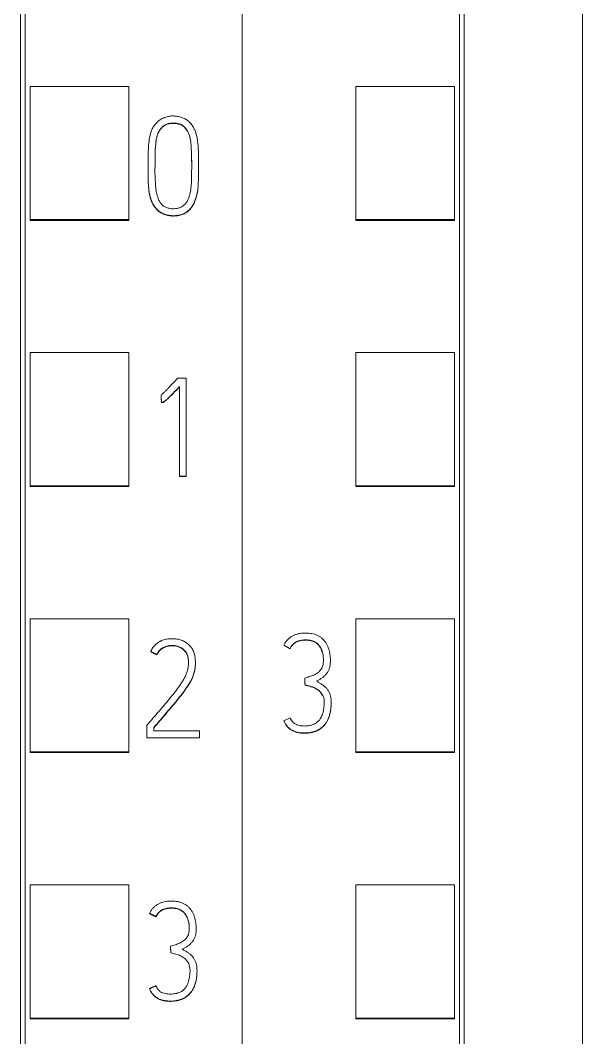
# Model space of a CAD drawing. Header units: millimetres. Extents: x 4134 to 7422, y 1400 to 3585.
# Drawn here: x 6212.15 to 6223.55, y 3283.56 to 3304.2 of the extents above; entities that cross this region are included whole.
import ezdxf

# ---------------------------------------------------------------- set-up
doc = ezdxf.new("R2010")
doc.units = ezdxf.units.MM
doc.layers.add('000-PI-Oprema', color=30, linetype='Continuous', lineweight=5)

# ---------------------------------------------------------------- blocks, each defined once
blk = doc.blocks.new('S7-1500 DQ HF - 6ES7522-1BL01-0AB0')
at = {"layer": '000-PI-Oprema', "color": 0, "linetype": 'ByBlock', "lineweight": 0}
for p, q in [((34.8, 134.681), (34.8, 21.262)), ((30.4, 23.585), (30.4, 132.4)), ((30.5, 74.367), (30.5, 77.069)), ((30.5, 77.069), (32.5, 77.069)), ((32.5, 74.367), (32.5, 77.069)), ((32.888, 75.469), (32.888, 75.462)), ((33.912, 75.42), (33.912, 75.427)), ((30.5, 74.35), (30.5, 74.367)), ((30.5, 74.367), (32.5, 74.367)), ((30.5, 74.35), (32.5, 74.35)), ((32.5, 74.35), (32.5, 74.367)), ((30.5, 68.966), (30.5, 71.667)), ((30.5, 71.667), (32.5, 71.667)), ((32.5, 68.966), (32.5, 71.667)), ((33.664, 71.151), (33.489, 71.151)), ((33.664, 69.163), (33.664, 71.151)), ((33.525, 70.98), (33.525, 69.163)), ((33.153, 70.806), (33.153, 70.8)), ((33.161, 70.658), (33.161, 70.652)), ((33.525, 69.163), (33.525, 69.156)), ((33.525, 69.163), (33.664, 69.163)), ((33.664, 69.156), (33.525, 69.156)), ((33.664, 69.163), (33.664, 69.156)), ((30.5, 68.966), (32.5, 68.966)), ((30.5, 68.95), (30.5, 68.966)), ((30.5, 68.95), (32.5, 68.95)), ((32.5, 68.95), (32.5, 68.966)), ((30.5, 63.564), (30.5, 66.266)), ((30.5, 66.266), (32.5, 66.266)), ((32.5, 63.564), (32.5, 66.266)), ((32.942, 65.604), (32.942, 65.598)), ((33.067, 65.54), (33.067, 65.534)), ((33.849, 65.372), (33.849, 65.378)), ((32.867, 64.108), (32.867, 63.853)), ((33.006, 63.992), (33.006, 64.058)), ((32.867, 63.853), (32.867, 63.847)), ((32.867, 63.853), (33.933, 63.853)), ((33.933, 63.847), (32.867, 63.847)), ((33.933, 63.992), (33.006, 63.992)), ((33.933, 63.853), (33.933, 63.992)), ((33.933, 63.853), (33.933, 63.847)), ((30.5, 63.564), (32.5, 63.564)), ((30.5, 63.55), (30.5, 63.564)), ((30.5, 63.55), (32.5, 63.55)), ((32.5, 63.55), (32.5, 63.564)), ((30.5, 58.163), (30.5, 60.864)), ((30.5, 60.864), (32.5, 60.864)), ((32.5, 58.163), (32.5, 60.864)), ((32.919, 60.288), (32.919, 60.282)), ((33.046, 60.225), (33.046, 60.219)), ((33.865, 59.97), (33.865, 59.976)), ((33.343, 59.623), (33.343, 59.617)), ((33.351, 59.485), (33.351, 59.479)), ((33.881, 59.117), (33.881, 59.123)), ((32.919, 58.761), (32.919, 58.755)), ((30.5, 58.15), (30.5, 58.163)), ((30.5, 58.163), (32.5, 58.163)), ((30.5, 58.15), (32.5, 58.15)), ((32.5, 58.15), (32.5, 58.163))]:
    blk.add_line(p, q, dxfattribs=at)
for points, knots in [([(30.3, 23.299), (30.3, 26.64), (30.3, 34.605), (30.3, 47.245), (30.3, 62.731), (30.3, 77.025), (30.3, 91.235), (30.3, 105.802), (30.3, 119.972), (30.3, 129.542), (30.3, 132.586)], [0, 0, 0, 0, 0.091483, 0.21812, 0.346206, 0.515858, 0.610111, 0.736264, 0.916066, 1, 1, 1, 1]), ([(33.229, 76.44), (33.254, 76.45), (33.28, 76.457), (33.333, 76.466), (33.36, 76.469), (33.414, 76.47), (33.441, 76.468), (33.494, 76.46), (33.521, 76.455), (33.56, 76.443), (33.572, 76.439), (33.598, 76.43), (33.622, 76.419), (33.646, 76.406), (33.663, 76.396), (33.669, 76.392), (33.68, 76.385), (33.686, 76.381), (33.713, 76.361), (33.732, 76.342), (33.759, 76.312), (33.767, 76.301), (33.783, 76.279), (33.79, 76.268), (33.811, 76.234), (33.823, 76.21), (33.845, 76.161), (33.854, 76.135), (33.865, 76.097), (33.869, 76.084), (33.876, 76.058), (33.885, 76.019), (33.899, 75.927), (33.905, 75.848), (33.909, 75.742), (33.91, 75.689), (33.912, 75.583), (33.912, 75.53), (33.912, 75.424), (33.912, 75.318), (33.91, 75.212), (33.907, 75.106), (33.905, 75.053), (33.894, 74.948), (33.885, 74.896), (33.868, 74.831), (33.864, 74.818), (33.856, 74.792), (33.852, 74.779), (33.837, 74.741), (33.827, 74.716), (33.808, 74.68), (33.802, 74.668), (33.788, 74.645), (33.781, 74.634), (33.757, 74.601), (33.74, 74.581), (33.711, 74.553), (33.701, 74.544), (33.685, 74.531), (33.679, 74.527), (33.668, 74.52), (33.662, 74.516), (33.634, 74.498), (33.609, 74.486), (33.571, 74.472), (33.558, 74.468), (33.532, 74.46), (33.519, 74.457), (33.479, 74.45), (33.453, 74.447), (33.412, 74.445), (33.399, 74.445), (33.371, 74.446), (33.358, 74.447), (33.317, 74.451), (33.291, 74.456), (33.252, 74.466), (33.239, 74.471), (33.214, 74.48), (33.201, 74.485), (33.164, 74.502), (33.141, 74.515), (33.108, 74.539), (33.097, 74.548), (33.077, 74.566), (33.067, 74.576), (33.04, 74.606), (33.024, 74.627), (33.002, 74.661), (32.995, 74.673), (32.982, 74.697), (32.976, 74.709), (32.959, 74.746), (32.95, 74.771), (32.938, 74.809), (32.934, 74.822), (32.927, 74.849), (32.924, 74.862), (32.916, 74.902), (32.911, 74.928), (32.893, 75.061), (32.891, 75.168), (32.888, 75.329), (32.888, 75.382), (32.888, 75.489), (32.888, 75.543), (32.889, 75.65), (32.89, 75.703), (32.895, 75.81), (32.899, 75.863), (32.91, 75.969), (32.917, 76.022), (32.935, 76.1), (32.942, 76.126), (32.956, 76.165), (32.961, 76.178), (32.972, 76.203), (32.978, 76.216), (32.998, 76.252), (33.013, 76.274), (33.039, 76.307), (33.048, 76.317), (33.067, 76.337), (33.077, 76.346), (33.108, 76.373), (33.13, 76.39), (33.166, 76.411), (33.178, 76.418), (33.197, 76.427), (33.206, 76.431), (33.218, 76.436), (33.222, 76.438), (33.226, 76.439), (33.227, 76.439), (33.229, 76.44)], [0, 0, 0, 0, 0.015625, 0.015625, 0.03125, 0.03125, 0.046875, 0.046875, 0.0625, 0.0625, 0.070312, 0.070312, 0.078125, 0.085937, 0.085937, 0.089844, 0.089844, 0.09375, 0.09375, 0.109375, 0.109375, 0.117187, 0.117187, 0.125, 0.125, 0.140625, 0.140625, 0.15625, 0.15625, 0.164062, 0.164062, 0.171875, 0.1875, 0.21875, 0.21875, 0.25, 0.25, 0.28125, 0.28125, 0.3125, 0.34375, 0.34375, 0.375, 0.375, 0.40625, 0.40625, 0.414062, 0.414062, 0.421875, 0.421875, 0.4375, 0.4375, 0.445312, 0.445312, 0.453125, 0.453125, 0.46875, 0.46875, 0.476562, 0.476562, 0.480469, 0.480469, 0.484375, 0.484375, 0.5, 0.5, 0.507812, 0.507812, 0.515625, 0.515625, 0.53125, 0.53125, 0.539063, 0.539063, 0.546875, 0.546875, 0.5625, 0.5625, 0.570313, 0.570313, 0.578125, 0.578125, 0.59375, 0.59375, 0.601563, 0.601563, 0.609375, 0.609375, 0.625, 0.625, 0.632813, 0.632813, 0.640625, 0.640625, 0.65625, 0.65625, 0.664063, 0.664063, 0.671875, 0.671875, 0.6875, 0.6875, 0.75, 0.75, 0.78125, 0.78125, 0.8125, 0.8125, 0.84375, 0.84375, 0.875, 0.875, 0.90625, 0.90625, 0.921875, 0.921875, 0.929688, 0.929688, 0.9375, 0.9375, 0.953125, 0.953125, 0.960938, 0.960938, 0.96875, 0.96875, 0.984375, 0.984375, 0.992187, 0.992187, 0.996094, 0.998047, 0.999023, 0.999023, 1, 1, 1, 1]), ([(33.572, 76.287), (33.592, 76.276), (33.609, 76.263), (33.641, 76.231), (33.656, 76.214), (33.681, 76.177), (33.692, 76.157), (33.711, 76.117), (33.719, 76.096), (33.741, 76.032), (33.749, 75.989), (33.758, 75.922), (33.76, 75.9), (33.763, 75.856), (33.764, 75.833), (33.77, 75.722), (33.772, 75.632), (33.774, 75.454), (33.773, 75.364), (33.771, 75.23), (33.77, 75.163), (33.767, 75.096), (33.763, 75.051), (33.761, 75.029), (33.753, 74.963), (33.745, 74.919), (33.728, 74.854), (33.722, 74.833), (33.71, 74.801), (33.706, 74.791), (33.697, 74.77), (33.688, 74.75), (33.677, 74.73), (33.665, 74.711), (33.658, 74.702), (33.637, 74.676), (33.621, 74.66), (33.594, 74.64), (33.584, 74.634), (33.565, 74.623), (33.555, 74.618), (33.534, 74.609), (33.523, 74.605), (33.502, 74.599), (33.491, 74.596), (33.458, 74.59), (33.436, 74.587), (33.402, 74.586), (33.391, 74.586), (33.368, 74.587), (33.357, 74.588), (33.324, 74.593), (33.302, 74.597), (33.27, 74.608), (33.26, 74.612), (33.239, 74.621), (33.219, 74.631), (33.2, 74.644), (33.187, 74.654), (33.183, 74.658), (33.174, 74.665), (33.17, 74.669), (33.159, 74.681), (33.152, 74.69), (33.138, 74.708), (33.132, 74.717), (33.115, 74.747), (33.105, 74.767), (33.089, 74.808), (33.082, 74.829), (33.073, 74.862), (33.07, 74.873), (33.064, 74.894), (33.057, 74.927), (33.051, 74.96), (33.042, 75.025), (33.039, 75.069), (33.031, 75.201), (33.029, 75.289), (33.029, 75.421), (33.03, 75.466), (33.03, 75.554), (33.031, 75.686), (33.035, 75.818), (33.046, 75.928), (33.049, 75.95), (33.055, 75.994), (33.059, 76.015), (33.067, 76.048), (33.07, 76.058), (33.076, 76.079), (33.08, 76.09), (33.092, 76.121), (33.101, 76.141), (33.117, 76.169), (33.123, 76.179), (33.135, 76.197), (33.142, 76.206), (33.163, 76.231), (33.178, 76.247), (33.204, 76.268), (33.213, 76.275), (33.231, 76.287), (33.241, 76.292), (33.27, 76.307), (33.291, 76.313), (33.335, 76.323), (33.357, 76.325), (33.401, 76.326), (33.423, 76.325), (33.467, 76.32), (33.489, 76.317), (33.521, 76.308), (33.531, 76.305), (33.547, 76.299), (33.552, 76.297), (33.559, 76.294), (33.562, 76.292), (33.567, 76.29), (33.569, 76.289), (33.572, 76.287)], [0, 0, 0, 0, 0.015625, 0.015625, 0.03125, 0.03125, 0.046875, 0.046875, 0.0625, 0.0625, 0.09375, 0.09375, 0.109375, 0.109375, 0.125, 0.125, 0.1875, 0.1875, 0.25, 0.25, 0.28125, 0.296875, 0.296875, 0.3125, 0.3125, 0.34375, 0.34375, 0.359375, 0.359375, 0.367188, 0.367188, 0.375, 0.382813, 0.382813, 0.390625, 0.390625, 0.40625, 0.40625, 0.414063, 0.414063, 0.421875, 0.421875, 0.429688, 0.429688, 0.4375, 0.4375, 0.453125, 0.453125, 0.460938, 0.460938, 0.46875, 0.46875, 0.484375, 0.484375, 0.492188, 0.492188, 0.5, 0.507813, 0.507813, 0.511719, 0.511719, 0.515625, 0.515625, 0.523438, 0.523438, 0.53125, 0.53125, 0.546875, 0.546875, 0.5625, 0.5625, 0.570313, 0.570313, 0.578125, 0.59375, 0.59375, 0.625, 0.625, 0.6875, 0.6875, 0.71875, 0.71875, 0.75, 0.8125, 0.8125, 0.828125, 0.828125, 0.84375, 0.84375, 0.851562, 0.851562, 0.859375, 0.859375, 0.875, 0.875, 0.882812, 0.882812, 0.890625, 0.890625, 0.90625, 0.90625, 0.914062, 0.914062, 0.921875, 0.921875, 0.9375, 0.9375, 0.953125, 0.953125, 0.96875, 0.96875, 0.984375, 0.984375, 0.992187, 0.992187, 0.996094, 0.996094, 0.998047, 0.998047, 1, 1, 1, 1]), ([(33.572, 76.281), (33.552, 76.292), (33.531, 76.3), (33.499, 76.308), (33.488, 76.31), (33.466, 76.314), (33.455, 76.315), (33.421, 76.319), (33.399, 76.32), (33.355, 76.318), (33.332, 76.316), (33.299, 76.309), (33.288, 76.306), (33.267, 76.298), (33.257, 76.294), (33.237, 76.284), (33.227, 76.278), (33.208, 76.266), (33.199, 76.259), (33.182, 76.244), (33.174, 76.236), (33.159, 76.22), (33.151, 76.212), (33.13, 76.185), (33.118, 76.166), (33.102, 76.137), (33.097, 76.127), (33.088, 76.106), (33.084, 76.096), (33.073, 76.064), (33.067, 76.042), (33.052, 75.977), (33.047, 75.933), (33.039, 75.845), (33.036, 75.8), (33.032, 75.711), (33.031, 75.667), (33.03, 75.577), (33.03, 75.533), (33.03, 75.45), (33.029, 75.411), (33.029, 75.373)], [0, 0, 0, 0, 0.050692, 0.050692, 0.076038, 0.076038, 0.101384, 0.101384, 0.152076, 0.152076, 0.202768, 0.202768, 0.228114, 0.228114, 0.25346, 0.25346, 0.278806, 0.278806, 0.304152, 0.304152, 0.329498, 0.329498, 0.354844, 0.354844, 0.405536, 0.405536, 0.430882, 0.430882, 0.456228, 0.456228, 0.506919, 0.506919, 0.608303, 0.608303, 0.709687, 0.709687, 0.811071, 0.811071, 0.912455, 0.912455, 1, 1, 1, 1]), ([(33.773, 75.469), (33.773, 75.495), (33.773, 75.521), (33.772, 75.635), (33.769, 75.723), (33.763, 75.855), (33.76, 75.899), (33.749, 75.986), (33.74, 76.029), (33.722, 76.081), (33.718, 76.091), (33.71, 76.112), (33.705, 76.122), (33.691, 76.152), (33.68, 76.172), (33.661, 76.199), (33.655, 76.208), (33.64, 76.225), (33.625, 76.242), (33.609, 76.256), (33.595, 76.266), (33.591, 76.269), (33.582, 76.275), (33.577, 76.278), (33.572, 76.281)], [0, 0, 0, 0, 0.088977, 0.088977, 0.392651, 0.392651, 0.544488, 0.544488, 0.696326, 0.696326, 0.734285, 0.734285, 0.772244, 0.772244, 0.848163, 0.848163, 0.886122, 0.886122, 0.924081, 0.962041, 0.962041, 0.98102, 0.98102, 1, 1, 1, 1]), ([(32.888, 75.462), (32.888, 75.399), (32.888, 75.335), (32.89, 75.217), (32.891, 75.164), (32.895, 75.083), (32.897, 75.056), (32.901, 75.003), (32.904, 74.976), (32.915, 74.896), (32.925, 74.843), (32.945, 74.778), (32.95, 74.766), (32.959, 74.74), (32.964, 74.728), (32.981, 74.691), (32.994, 74.668), (33.015, 74.634), (33.023, 74.623), (33.039, 74.601), (33.048, 74.591), (33.075, 74.561), (33.095, 74.543), (33.127, 74.519), (33.139, 74.511), (33.162, 74.497), (33.174, 74.491), (33.211, 74.474), (33.236, 74.465), (33.275, 74.454), (33.288, 74.451), (33.315, 74.446), (33.328, 74.444), (33.368, 74.439), (33.395, 74.438), (33.436, 74.44), (33.45, 74.441), (33.476, 74.443), (33.49, 74.445), (33.529, 74.453), (33.555, 74.46), (33.593, 74.474), (33.606, 74.479), (33.63, 74.491), (33.642, 74.497), (33.677, 74.518), (33.698, 74.534), (33.738, 74.572), (33.755, 74.592), (33.779, 74.625), (33.786, 74.637), (33.8, 74.66), (33.807, 74.672), (33.826, 74.708), (33.836, 74.732), (33.855, 74.782), (33.863, 74.808), (33.877, 74.86), (33.883, 74.887), (33.892, 74.94), (33.903, 75.019), (33.907, 75.099), (33.91, 75.206), (33.912, 75.295), (33.912, 75.385), (33.912, 75.421)], [0, 0, 0, 0, 0.074801, 0.074801, 0.137845, 0.137845, 0.169367, 0.169367, 0.200889, 0.200889, 0.263933, 0.263933, 0.279694, 0.279694, 0.295455, 0.295455, 0.326976, 0.326976, 0.342737, 0.342737, 0.358498, 0.358498, 0.39002, 0.39002, 0.405781, 0.405781, 0.421542, 0.421542, 0.453064, 0.453064, 0.468825, 0.468825, 0.484586, 0.484586, 0.516108, 0.516108, 0.531869, 0.531869, 0.54763, 0.54763, 0.579151, 0.579151, 0.594912, 0.594912, 0.610673, 0.610673, 0.642195, 0.642195, 0.673717, 0.673717, 0.689478, 0.689478, 0.705239, 0.705239, 0.736761, 0.736761, 0.768283, 0.768283, 0.799805, 0.799805, 0.831326, 0.89437, 0.89437, 0.957414, 1, 1, 1, 1]), ([(33.489, 71.151), (33.462, 71.121), (33.435, 71.091), (33.381, 71.032), (33.353, 71.003), (33.312, 70.959), (33.298, 70.944), (33.27, 70.915), (33.256, 70.901), (33.228, 70.873), (33.213, 70.859), (33.183, 70.832), (33.168, 70.819), (33.153, 70.806)], [0, 0, 0, 0, 0.25, 0.25, 0.5, 0.5, 0.625, 0.625, 0.75, 0.75, 0.875, 0.875, 1, 1, 1, 1]), ([(33.161, 70.658), (33.167, 70.658), (33.172, 70.659), (33.182, 70.661), (33.187, 70.662), (33.197, 70.666), (33.201, 70.668), (33.21, 70.673), (33.214, 70.676), (33.227, 70.685), (33.235, 70.691), (33.251, 70.704), (33.259, 70.711), (33.282, 70.731), (33.297, 70.745), (33.326, 70.773), (33.341, 70.788), (33.384, 70.831), (33.413, 70.861), (33.469, 70.92), (33.497, 70.95), (33.525, 70.98)], [0, 0, 0, 0, 0.03125, 0.03125, 0.0625, 0.0625, 0.09375, 0.09375, 0.125, 0.125, 0.1875, 0.1875, 0.25, 0.25, 0.375, 0.375, 0.5, 0.5, 0.75, 0.75, 1, 1, 1, 1]), ([(33.525, 70.973), (33.497, 70.943), (33.469, 70.914), (33.413, 70.854), (33.384, 70.825), (33.341, 70.781), (33.326, 70.767), (33.297, 70.739), (33.282, 70.725), (33.259, 70.704), (33.251, 70.698), (33.235, 70.685), (33.227, 70.679), (33.214, 70.67), (33.21, 70.667), (33.201, 70.662), (33.197, 70.66), (33.187, 70.656), (33.182, 70.655), (33.172, 70.653), (33.167, 70.652), (33.161, 70.652)], [0, 0, 0, 0, 0.25, 0.25, 0.5, 0.5, 0.625, 0.625, 0.75, 0.75, 0.8125, 0.8125, 0.875, 0.875, 0.90625, 0.90625, 0.9375, 0.9375, 0.96875, 0.96875, 1, 1, 1, 1]), ([(33.006, 64.058), (33.045, 64.104), (33.084, 64.15), (33.162, 64.242), (33.201, 64.288), (33.279, 64.38), (33.318, 64.425), (33.396, 64.518), (33.434, 64.564), (33.51, 64.658), (33.548, 64.705), (33.603, 64.777), (33.621, 64.801), (33.656, 64.85), (33.673, 64.875), (33.706, 64.925), (33.722, 64.951), (33.753, 65.003), (33.767, 65.029), (33.786, 65.07), (33.792, 65.084), (33.803, 65.112), (33.808, 65.126), (33.822, 65.17), (33.829, 65.199), (33.841, 65.258), (33.845, 65.288), (33.848, 65.333), (33.849, 65.348), (33.85, 65.378), (33.849, 65.393), (33.847, 65.439), (33.844, 65.469), (33.836, 65.513), (33.833, 65.528), (33.825, 65.557), (33.821, 65.572), (33.81, 65.6), (33.804, 65.614), (33.791, 65.641), (33.784, 65.654), (33.771, 65.673), (33.767, 65.679), (33.758, 65.692), (33.753, 65.698), (33.739, 65.715), (33.729, 65.726), (33.707, 65.748), (33.696, 65.758), (33.678, 65.772), (33.672, 65.776), (33.659, 65.785), (33.653, 65.789), (33.62, 65.808), (33.592, 65.82), (33.549, 65.835), (33.535, 65.84), (33.505, 65.848), (33.49, 65.851), (33.46, 65.856), (33.445, 65.858), (33.415, 65.86), (33.4, 65.861), (33.37, 65.862), (33.355, 65.862), (33.325, 65.861), (33.31, 65.859), (33.264, 65.854), (33.235, 65.848), (33.192, 65.834), (33.177, 65.829), (33.157, 65.82), (33.15, 65.817), (33.136, 65.81), (33.129, 65.806), (33.097, 65.787), (33.072, 65.769), (33.038, 65.739), (33.027, 65.728), (33.007, 65.706), (32.997, 65.694), (32.97, 65.658), (32.955, 65.632), (32.942, 65.604)], [0, 0, 0, 0, 0.0625, 0.0625, 0.125, 0.125, 0.1875, 0.1875, 0.25, 0.25, 0.3125, 0.3125, 0.34375, 0.34375, 0.375, 0.375, 0.40625, 0.40625, 0.4375, 0.4375, 0.453125, 0.453125, 0.46875, 0.46875, 0.5, 0.5, 0.53125, 0.53125, 0.546875, 0.546875, 0.5625, 0.5625, 0.59375, 0.59375, 0.609375, 0.609375, 0.625, 0.625, 0.640625, 0.640625, 0.65625, 0.65625, 0.664062, 0.664062, 0.671875, 0.671875, 0.6875, 0.6875, 0.703125, 0.703125, 0.710937, 0.710937, 0.71875, 0.71875, 0.75, 0.75, 0.765625, 0.765625, 0.78125, 0.78125, 0.796875, 0.796875, 0.8125, 0.8125, 0.828125, 0.828125, 0.84375, 0.84375, 0.875, 0.875, 0.890625, 0.890625, 0.898437, 0.898437, 0.90625, 0.90625, 0.9375, 0.9375, 0.953125, 0.953125, 0.96875, 0.96875, 1, 1, 1, 1]), ([(33.067, 65.54), (33.079, 65.564), (33.092, 65.586), (33.116, 65.616), (33.125, 65.626), (33.144, 65.644), (33.154, 65.652), (33.185, 65.675), (33.208, 65.687), (33.256, 65.707), (33.281, 65.714), (33.319, 65.722), (33.332, 65.723), (33.358, 65.726), (33.371, 65.726), (33.41, 65.726), (33.435, 65.723), (33.473, 65.714), (33.486, 65.711), (33.511, 65.702), (33.523, 65.698), (33.558, 65.681), (33.58, 65.668), (33.61, 65.643), (33.62, 65.634), (33.638, 65.615), (33.646, 65.605), (33.657, 65.589), (33.66, 65.584), (33.667, 65.573), (33.676, 65.555), (33.683, 65.537), (33.691, 65.512), (33.695, 65.5), (33.7, 65.474), (33.702, 65.462), (33.705, 65.436), (33.706, 65.423), (33.708, 65.397), (33.708, 65.384), (33.708, 65.358), (33.708, 65.345), (33.706, 65.319), (33.704, 65.307), (33.699, 65.268), (33.694, 65.243), (33.684, 65.205), (33.681, 65.193), (33.673, 65.168), (33.668, 65.156), (33.653, 65.12), (33.642, 65.097), (33.619, 65.051), (33.606, 65.029), (33.579, 64.986), (33.565, 64.964), (33.523, 64.9), (33.493, 64.858), (33.4, 64.735), (33.335, 64.655), (33.236, 64.537), (33.203, 64.498), (33.136, 64.419), (33.103, 64.38), (33.036, 64.302), (33.002, 64.264), (32.935, 64.186), (32.901, 64.147), (32.867, 64.108)], [0, 0, 0, 0, 0.03125, 0.03125, 0.046875, 0.046875, 0.0625, 0.0625, 0.09375, 0.09375, 0.125, 0.125, 0.140625, 0.140625, 0.15625, 0.15625, 0.1875, 0.1875, 0.203125, 0.203125, 0.21875, 0.21875, 0.25, 0.25, 0.265625, 0.265625, 0.28125, 0.28125, 0.289063, 0.289063, 0.296875, 0.3125, 0.3125, 0.328125, 0.328125, 0.34375, 0.34375, 0.359375, 0.359375, 0.375, 0.375, 0.390625, 0.390625, 0.40625, 0.40625, 0.4375, 0.4375, 0.453125, 0.453125, 0.46875, 0.46875, 0.5, 0.5, 0.53125, 0.53125, 0.5625, 0.5625, 0.625, 0.625, 0.75, 0.75, 0.8125, 0.8125, 0.875, 0.875, 0.9375, 0.9375, 1, 1, 1, 1]), ([(33.708, 65.369), (33.708, 65.38), (33.708, 65.39), (33.707, 65.413), (33.706, 65.426), (33.703, 65.452), (33.701, 65.465), (33.696, 65.49), (33.692, 65.503), (33.684, 65.528), (33.68, 65.54), (33.672, 65.558), (33.669, 65.563), (33.662, 65.575), (33.659, 65.58), (33.64, 65.608), (33.623, 65.626), (33.597, 65.647), (33.592, 65.651), (33.582, 65.659), (33.565, 65.67), (33.537, 65.685), (33.513, 65.695), (33.488, 65.704), (33.476, 65.708), (33.438, 65.716), (33.412, 65.719), (33.359, 65.72), (33.321, 65.717), (33.283, 65.708), (33.257, 65.701), (33.245, 65.696), (33.221, 65.687), (33.209, 65.681), (33.186, 65.669), (33.175, 65.662), (33.143, 65.639), (33.125, 65.621), (33.101, 65.59), (33.093, 65.58), (33.079, 65.557), (33.073, 65.546), (33.067, 65.534)], [0, 0, 0, 0, 0.034384, 0.034384, 0.076368, 0.076368, 0.118351, 0.118351, 0.160334, 0.160334, 0.202317, 0.202317, 0.223309, 0.223309, 0.244301, 0.244301, 0.328267, 0.328267, 0.349259, 0.349259, 0.370251, 0.412234, 0.454217, 0.454217, 0.496201, 0.496201, 0.580167, 0.580167, 0.664134, 0.706117, 0.706117, 0.7481, 0.7481, 0.790084, 0.790084, 0.832067, 0.832067, 0.916033, 0.916033, 0.958017, 0.958017, 1, 1, 1, 1]), ([(33.849, 65.372), (33.849, 65.366), (33.849, 65.361), (33.849, 65.34), (33.848, 65.325), (33.845, 65.28), (33.84, 65.25), (33.829, 65.191), (33.822, 65.162), (33.807, 65.118), (33.802, 65.104), (33.791, 65.076), (33.785, 65.062), (33.766, 65.021), (33.752, 64.994), (33.721, 64.943), (33.705, 64.917), (33.672, 64.867), (33.655, 64.843), (33.62, 64.794), (33.602, 64.77), (33.548, 64.698), (33.51, 64.651), (33.434, 64.557), (33.396, 64.511), (33.318, 64.419), (33.279, 64.373), (33.201, 64.281), (33.162, 64.236), (33.084, 64.144), (33.045, 64.098), (33.006, 64.052)], [0, 0, 0, 0, 0.010377, 0.010377, 0.038652, 0.038652, 0.095202, 0.095202, 0.151752, 0.151752, 0.180027, 0.180027, 0.208302, 0.208302, 0.264851, 0.264851, 0.321401, 0.321401, 0.377951, 0.377951, 0.434501, 0.434501, 0.547601, 0.547601, 0.660701, 0.660701, 0.7738, 0.7738, 0.8869, 0.8869, 1, 1, 1, 1]), ([(33.582, 59.56), (33.6, 59.569), (33.617, 59.578), (33.652, 59.598), (33.669, 59.608), (33.694, 59.625), (33.702, 59.63), (33.718, 59.642), (33.726, 59.649), (33.741, 59.662), (33.748, 59.669), (33.762, 59.683), (33.769, 59.691), (33.789, 59.714), (33.801, 59.73), (33.816, 59.756), (33.821, 59.765), (33.83, 59.783), (33.834, 59.793), (33.845, 59.821), (33.851, 59.84), (33.859, 59.88), (33.861, 59.9), (33.864, 59.94), (33.865, 59.96), (33.865, 60.001), (33.864, 60.021), (33.86, 60.081), (33.854, 60.121), (33.841, 60.18), (33.836, 60.2), (33.824, 60.238), (33.81, 60.276), (33.791, 60.311), (33.77, 60.346), (33.758, 60.363), (33.732, 60.394), (33.712, 60.416), (33.689, 60.435), (33.673, 60.448), (33.665, 60.454), (33.622, 60.482), (33.586, 60.499), (33.537, 60.515), (33.528, 60.517), (33.508, 60.522), (33.478, 60.529), (33.429, 60.536), (33.388, 60.538), (33.348, 60.538), (33.328, 60.537), (33.267, 60.533), (33.228, 60.527), (33.18, 60.513), (33.17, 60.51), (33.151, 60.503), (33.141, 60.499), (33.113, 60.487), (33.078, 60.468), (33.045, 60.445), (33.021, 60.425), (33.013, 60.418), (32.999, 60.404), (32.992, 60.397), (32.971, 60.375), (32.959, 60.359), (32.942, 60.334), (32.937, 60.325), (32.927, 60.307), (32.923, 60.298), (32.919, 60.288)], [0, 0, 0, 0, 0.03125, 0.03125, 0.0625, 0.0625, 0.078125, 0.078125, 0.09375, 0.09375, 0.109375, 0.109375, 0.125, 0.125, 0.15625, 0.15625, 0.171875, 0.171875, 0.1875, 0.1875, 0.21875, 0.21875, 0.25, 0.25, 0.28125, 0.28125, 0.3125, 0.3125, 0.375, 0.375, 0.40625, 0.40625, 0.4375, 0.46875, 0.46875, 0.5, 0.5, 0.53125, 0.546875, 0.546875, 0.5625, 0.5625, 0.625, 0.625, 0.640625, 0.640625, 0.65625, 0.6875, 0.71875, 0.71875, 0.75, 0.75, 0.8125, 0.8125, 0.828125, 0.828125, 0.84375, 0.84375, 0.875, 0.90625, 0.90625, 0.921875, 0.921875, 0.9375, 0.9375, 0.96875, 0.96875, 0.984375, 0.984375, 1, 1, 1, 1]), ([(33.046, 60.225), (33.054, 60.24), (33.062, 60.254), (33.08, 60.281), (33.091, 60.294), (33.108, 60.312), (33.114, 60.317), (33.127, 60.328), (33.133, 60.333), (33.146, 60.343), (33.153, 60.348), (33.167, 60.356), (33.175, 60.36), (33.197, 60.371), (33.213, 60.377), (33.245, 60.386), (33.261, 60.39), (33.293, 60.395), (33.31, 60.397), (33.343, 60.399), (33.359, 60.4), (33.409, 60.399), (33.442, 60.395), (33.482, 60.385), (33.49, 60.383), (33.506, 60.378), (33.514, 60.375), (33.537, 60.366), (33.552, 60.359), (33.573, 60.345), (33.58, 60.34), (33.593, 60.33), (33.599, 60.325), (33.617, 60.308), (33.628, 60.296), (33.644, 60.276), (33.649, 60.269), (33.658, 60.255), (33.671, 60.234), (33.682, 60.212), (33.694, 60.181), (33.7, 60.166), (33.709, 60.134), (33.712, 60.118), (33.72, 60.069), (33.723, 60.036), (33.724, 59.986), (33.723, 59.97), (33.722, 59.937), (33.721, 59.92), (33.717, 59.896), (33.715, 59.887), (33.711, 59.871), (33.708, 59.863), (33.7, 59.84), (33.692, 59.826), (33.679, 59.804), (33.674, 59.798), (33.664, 59.784), (33.659, 59.778), (33.648, 59.766), (33.642, 59.76), (33.63, 59.748), (33.624, 59.743), (33.604, 59.727), (33.59, 59.718), (33.562, 59.701), (33.548, 59.693), (33.517, 59.679), (33.502, 59.673), (33.47, 59.662), (33.455, 59.657), (33.407, 59.642), (33.375, 59.633), (33.343, 59.623)], [0, 0, 0, 0, 0.03125, 0.03125, 0.0625, 0.0625, 0.078125, 0.078125, 0.09375, 0.09375, 0.109375, 0.109375, 0.125, 0.125, 0.15625, 0.15625, 0.1875, 0.1875, 0.21875, 0.21875, 0.25, 0.25, 0.3125, 0.3125, 0.328125, 0.328125, 0.34375, 0.34375, 0.375, 0.375, 0.390625, 0.390625, 0.40625, 0.40625, 0.4375, 0.4375, 0.453125, 0.453125, 0.46875, 0.5, 0.5, 0.53125, 0.53125, 0.5625, 0.5625, 0.625, 0.625, 0.65625, 0.65625, 0.6875, 0.6875, 0.703125, 0.703125, 0.71875, 0.71875, 0.75, 0.75, 0.765625, 0.765625, 0.78125, 0.78125, 0.796875, 0.796875, 0.8125, 0.8125, 0.84375, 0.84375, 0.875, 0.875, 0.90625, 0.90625, 0.9375, 0.9375, 1, 1, 1, 1]), ([(33.723, 59.981), (33.723, 59.985), (33.723, 59.989), (33.723, 60.026), (33.721, 60.059), (33.713, 60.108), (33.709, 60.124), (33.703, 60.148), (33.7, 60.156), (33.695, 60.172), (33.692, 60.18), (33.683, 60.203), (33.676, 60.218), (33.66, 60.247), (33.65, 60.261), (33.63, 60.287), (33.619, 60.3), (33.601, 60.317), (33.595, 60.322), (33.582, 60.332), (33.575, 60.337), (33.554, 60.351), (33.54, 60.359), (33.509, 60.371), (33.493, 60.376), (33.461, 60.384), (33.444, 60.387), (33.411, 60.391), (33.395, 60.393), (33.362, 60.393), (33.345, 60.393), (33.312, 60.391), (33.295, 60.389), (33.263, 60.384), (33.246, 60.381), (33.222, 60.373), (33.215, 60.371), (33.199, 60.365), (33.191, 60.362), (33.176, 60.355), (33.169, 60.351), (33.155, 60.342), (33.148, 60.338), (33.127, 60.323), (33.115, 60.312), (33.091, 60.288), (33.081, 60.275), (33.062, 60.248), (33.054, 60.233), (33.046, 60.219)], [0, 0, 0, 0, 0.012687, 0.012687, 0.111418, 0.111418, 0.160784, 0.160784, 0.185467, 0.185467, 0.21015, 0.21015, 0.259515, 0.259515, 0.308881, 0.308881, 0.358247, 0.358247, 0.382929, 0.382929, 0.407612, 0.407612, 0.456978, 0.456978, 0.506343, 0.506343, 0.555709, 0.555709, 0.605075, 0.605075, 0.65444, 0.65444, 0.703806, 0.703806, 0.753172, 0.753172, 0.777855, 0.777855, 0.802537, 0.802537, 0.82722, 0.82722, 0.851903, 0.851903, 0.901269, 0.901269, 0.950634, 0.950634, 1, 1, 1, 1]), ([(32.919, 58.761), (32.927, 58.742), (32.937, 58.723), (32.958, 58.687), (32.969, 58.669), (32.989, 58.644), (32.996, 58.636), (33.011, 58.621), (33.018, 58.614), (33.042, 58.594), (33.06, 58.581), (33.087, 58.565), (33.096, 58.56), (33.115, 58.551), (33.125, 58.547), (33.154, 58.535), (33.174, 58.529), (33.215, 58.519), (33.236, 58.515), (33.278, 58.511), (33.299, 58.51), (33.341, 58.509), (33.362, 58.509), (33.404, 58.511), (33.425, 58.513), (33.456, 58.518), (33.466, 58.52), (33.487, 58.524), (33.497, 58.526), (33.528, 58.534), (33.548, 58.541), (33.577, 58.552), (33.587, 58.556), (33.606, 58.565), (33.615, 58.57), (33.643, 58.585), (33.661, 58.597), (33.694, 58.622), (33.709, 58.636), (33.739, 58.666), (33.753, 58.683), (33.778, 58.717), (33.789, 58.734), (33.804, 58.762), (33.809, 58.771), (33.818, 58.79), (33.822, 58.8), (33.842, 58.849), (33.854, 58.889), (33.867, 58.95), (33.87, 58.971), (33.876, 59.013), (33.878, 59.034), (33.881, 59.076), (33.881, 59.097), (33.881, 59.138), (33.881, 59.159), (33.878, 59.201), (33.875, 59.222), (33.869, 59.252), (33.866, 59.263), (33.86, 59.283), (33.857, 59.293), (33.845, 59.323), (33.836, 59.342), (33.82, 59.37), (33.815, 59.379), (33.802, 59.396), (33.796, 59.405), (33.775, 59.429), (33.76, 59.444), (33.728, 59.471), (33.71, 59.484), (33.674, 59.507), (33.656, 59.518), (33.619, 59.539), (33.601, 59.55), (33.582, 59.56)], [0, 0, 0, 0, 0.03125, 0.03125, 0.0625, 0.0625, 0.078125, 0.078125, 0.09375, 0.09375, 0.125, 0.125, 0.140625, 0.140625, 0.15625, 0.15625, 0.1875, 0.1875, 0.21875, 0.21875, 0.25, 0.25, 0.28125, 0.28125, 0.3125, 0.3125, 0.328125, 0.328125, 0.34375, 0.34375, 0.375, 0.375, 0.390625, 0.390625, 0.40625, 0.40625, 0.4375, 0.4375, 0.46875, 0.46875, 0.5, 0.5, 0.53125, 0.53125, 0.546875, 0.546875, 0.5625, 0.5625, 0.625, 0.625, 0.65625, 0.65625, 0.6875, 0.6875, 0.71875, 0.71875, 0.75, 0.75, 0.78125, 0.78125, 0.796875, 0.796875, 0.8125, 0.8125, 0.84375, 0.84375, 0.859375, 0.859375, 0.875, 0.875, 0.90625, 0.90625, 0.9375, 0.9375, 0.96875, 0.96875, 1, 1, 1, 1]), ([(33.351, 59.485), (33.386, 59.479), (33.419, 59.471), (33.485, 59.453), (33.517, 59.442), (33.563, 59.419), (33.579, 59.41), (33.608, 59.392), (33.622, 59.382), (33.641, 59.365), (33.648, 59.359), (33.66, 59.346), (33.666, 59.34), (33.682, 59.32), (33.692, 59.306), (33.705, 59.284), (33.71, 59.276), (33.717, 59.26), (33.72, 59.252), (33.729, 59.228), (33.733, 59.211), (33.738, 59.177), (33.739, 59.159), (33.74, 59.125), (33.74, 59.108), (33.737, 59.056), (33.734, 59.022), (33.725, 58.971), (33.722, 58.954), (33.713, 58.921), (33.709, 58.904), (33.697, 58.871), (33.691, 58.855), (33.676, 58.824), (33.668, 58.809), (33.639, 58.765), (33.615, 58.74), (33.58, 58.714), (33.573, 58.709), (33.558, 58.7), (33.55, 58.696), (33.527, 58.684), (33.511, 58.678), (33.486, 58.67), (33.478, 58.667), (33.461, 58.663), (33.435, 58.658), (33.393, 58.652), (33.358, 58.651), (33.323, 58.65), (33.306, 58.651), (33.272, 58.654), (33.254, 58.656), (33.221, 58.663), (33.204, 58.668), (33.171, 58.68), (33.156, 58.688), (33.134, 58.703), (33.127, 58.708), (33.114, 58.72), (33.108, 58.726), (33.096, 58.738), (33.091, 58.745), (33.08, 58.759), (33.075, 58.766), (33.061, 58.788), (33.053, 58.804), (33.046, 58.82)], [0, 0, 0, 0, 0.0625, 0.0625, 0.125, 0.125, 0.15625, 0.15625, 0.1875, 0.1875, 0.203125, 0.203125, 0.21875, 0.21875, 0.25, 0.25, 0.265625, 0.265625, 0.28125, 0.28125, 0.3125, 0.3125, 0.34375, 0.34375, 0.375, 0.375, 0.4375, 0.4375, 0.46875, 0.46875, 0.5, 0.5, 0.53125, 0.53125, 0.5625, 0.5625, 0.625, 0.625, 0.640625, 0.640625, 0.65625, 0.65625, 0.6875, 0.6875, 0.703125, 0.703125, 0.71875, 0.75, 0.78125, 0.78125, 0.8125, 0.8125, 0.84375, 0.84375, 0.875, 0.875, 0.90625, 0.90625, 0.921875, 0.921875, 0.9375, 0.9375, 0.953125, 0.953125, 0.96875, 0.96875, 1, 1, 1, 1]), ([(33.74, 59.12), (33.74, 59.125), (33.74, 59.129), (33.739, 59.151), (33.738, 59.169), (33.735, 59.194), (33.733, 59.202), (33.731, 59.21)], [0, 0, 0, 0, 0.153515, 0.153515, 0.727403, 0.727403, 1, 1, 1, 1]), ([(33.876, 59.015), (33.875, 59.006), (33.874, 58.998), (33.871, 58.968), (33.867, 58.947), (33.855, 58.886), (33.843, 58.846), (33.824, 58.797), (33.82, 58.788), (33.811, 58.769), (33.806, 58.759), (33.791, 58.731), (33.779, 58.713), (33.755, 58.679), (33.741, 58.663), (33.719, 58.64), (33.712, 58.633), (33.696, 58.619), (33.688, 58.612), (33.663, 58.592), (33.645, 58.581), (33.618, 58.565), (33.609, 58.56), (33.59, 58.551), (33.58, 58.547), (33.53, 58.527), (33.49, 58.517), (33.427, 58.508), (33.406, 58.505), (33.364, 58.503), (33.343, 58.503), (33.301, 58.503), (33.28, 58.505), (33.248, 58.508), (33.238, 58.509), (33.217, 58.513), (33.206, 58.515), (33.175, 58.522), (33.155, 58.529), (33.126, 58.541), (33.116, 58.545), (33.097, 58.554), (33.088, 58.559), (33.06, 58.575), (33.043, 58.587), (33.019, 58.608), (33.011, 58.615), (32.996, 58.63), (32.989, 58.638), (32.969, 58.663), (32.958, 58.681), (32.937, 58.717), (32.927, 58.736), (32.919, 58.755)], [0, 0, 0, 0, 0.019264, 0.019264, 0.065966, 0.065966, 0.15937, 0.15937, 0.18272, 0.18272, 0.206071, 0.206071, 0.252773, 0.252773, 0.299475, 0.299475, 0.322825, 0.322825, 0.346176, 0.346176, 0.392878, 0.392878, 0.416229, 0.416229, 0.43958, 0.43958, 0.532983, 0.532983, 0.579685, 0.579685, 0.626386, 0.626386, 0.673088, 0.673088, 0.696439, 0.696439, 0.71979, 0.71979, 0.766492, 0.766492, 0.789842, 0.789842, 0.813193, 0.813193, 0.859895, 0.859895, 0.883246, 0.883246, 0.906597, 0.906597, 0.953298, 0.953298, 1, 1, 1, 1])]:
    blk.add_open_spline(points, degree=3, knots=knots, dxfattribs=at)
for points, weights in [([(33.153, 70.806), (33.157, 70.732), (33.161, 70.658)], [0.500000018061, 0.499999981939, 0.500000018061]), ([(33.161, 70.652), (33.157, 70.726), (33.153, 70.8)], [0.499999996815, 0.500000003185, 0.499999996815]), ([(32.942, 65.604), (33.005, 65.572), (33.067, 65.54)], [0.500000104134, 0.499999895866, 0.500000104134]), ([(33.067, 65.534), (33.005, 65.566), (32.942, 65.598)], [0.500000092294, 0.499999907706, 0.500000092294]), ([(32.919, 60.288), (32.983, 60.257), (33.046, 60.225)], [0.500000022956, 0.499999977044, 0.500000022956]), ([(33.046, 60.219), (32.983, 60.25), (32.919, 60.282)], [0.499999955127, 0.500000044873, 0.499999955127]), ([(33.343, 59.623), (33.347, 59.554), (33.351, 59.485)], [0.499999978275, 0.500000021725, 0.499999978275]), ([(33.351, 59.479), (33.347, 59.548), (33.343, 59.617)], [0.500000012737, 0.499999987263, 0.500000012737]), ([(33.046, 58.82), (32.983, 58.79), (32.919, 58.761)], [0.500000064377, 0.499999935623, 0.500000064377])]:
    blk.add_rational_spline(points, weights, degree=2, dxfattribs=at)
blk = doc.blocks.new('S7-1500 AQ HF - 6ES7532-5HF00-0AB0')
at = {"layer": '000-PI-Oprema', "color": 0, "linetype": 'ByBlock', "lineweight": 0}
for p, q in [((0, 134.681), (0, 21.262)), ((4.4, 132.4), (4.4, 23.585)), ((2.3, 74.367), (2.3, 77.069)), ((4.3, 77.069), (2.3, 77.069)), ((4.3, 74.367), (4.3, 77.069)), ((2.3, 74.35), (2.3, 74.367)), ((4.3, 74.367), (2.3, 74.367)), ((4.3, 74.35), (2.3, 74.35)), ((4.3, 74.35), (4.3, 74.367)), ((2.3, 68.966), (2.3, 71.667)), ((4.3, 71.667), (2.3, 71.667)), ((4.3, 68.966), (4.3, 71.667)), ((4.3, 68.966), (2.3, 68.966)), ((2.3, 68.95), (2.3, 68.966)), ((4.3, 68.95), (2.3, 68.95)), ((4.3, 68.95), (4.3, 68.966)), ((2.3, 63.564), (2.3, 66.266)), ((4.3, 66.266), (2.3, 66.266)), ((4.3, 63.564), (4.3, 66.266)), ((1.785, 65.409), (1.785, 65.415)), ((1.264, 65.063), (1.264, 65.057)), ((1.272, 64.924), (1.272, 64.918)), ((1.802, 64.556), (1.802, 64.563)), ((2.3, 63.55), (2.3, 63.564)), ((4.3, 63.564), (2.3, 63.564)), ((4.3, 63.55), (2.3, 63.55)), ((4.3, 63.55), (4.3, 63.564)), ((2.3, 58.163), (2.3, 60.864)), ((4.3, 60.864), (2.3, 60.864)), ((4.3, 58.163), (4.3, 60.864)), ((2.3, 58.15), (2.3, 58.163)), ((4.3, 58.163), (2.3, 58.163)), ((4.3, 58.15), (2.3, 58.15)), ((4.3, 58.15), (4.3, 58.163))]:
    blk.add_line(p, q, dxfattribs=at)
at = {"layer": '000-PI-Oprema', "color": 0, "linetype": 'ByBlock', "lineweight": 0, "ltscale": 0.25}
for p, q in [((0.839, 65.728), (0.967, 65.658)), ((0.839, 64.195), (0.967, 64.259))]:
    blk.add_line(p, q, dxfattribs=at)
at = {"layer": '000-PI-Oprema', "color": 0, "linetype": 'ByBlock', "lineweight": 0}
for points, knots in [([(4.5, 132.586), (4.5, 129.542), (4.5, 119.972), (4.5, 105.802), (4.5, 91.235), (4.5, 77.025), (4.5, 62.731), (4.5, 47.245), (4.5, 34.605), (4.5, 26.64), (4.5, 23.299)], [0, 0, 0, 0, 0.083934, 0.263736, 0.389889, 0.484142, 0.653794, 0.78188, 0.908517, 1, 1, 1, 1]), ([(6.9, 129.52), (6.9, 127.497), (6.9, 118.948), (6.9, 105.802), (6.9, 91.235), (6.9, 77.025), (6.9, 62.731), (6.9, 47.245), (6.9, 34.486), (6.9, 25.605), (6.9, 21.348), (6.9, 20.55)], [0, 0, 0, 0, 0.055935, 0.236292, 0.362833, 0.457376, 0.627551, 0.756032, 0.883059, 0.978086, 1, 1, 1, 1]), ([(0.839, 65.728), (0.847, 65.746), (0.867, 65.782), (0.892, 65.814), (0.912, 65.836), (0.919, 65.843), (0.934, 65.857), (0.941, 65.864), (0.965, 65.883), (0.981, 65.895), (1.007, 65.911), (1.016, 65.916), (1.034, 65.925), (1.043, 65.93), (1.071, 65.942), (1.09, 65.949), (1.119, 65.957), (1.128, 65.96), (1.148, 65.965), (1.158, 65.966), (1.188, 65.972), (1.228, 65.976), (1.268, 65.977), (1.308, 65.977), (1.329, 65.976), (1.369, 65.972), (1.389, 65.969), (1.429, 65.962), (1.448, 65.957), (1.486, 65.945), (1.505, 65.937), (1.533, 65.924), (1.542, 65.92), (1.559, 65.91), (1.568, 65.904), (1.593, 65.888), (1.609, 65.875), (1.631, 65.855), (1.638, 65.848), (1.652, 65.833), (1.659, 65.826), (1.678, 65.802), (1.69, 65.786), (1.711, 65.751), (1.72, 65.734), (1.745, 65.678), (1.757, 65.64), (1.77, 65.581), (1.774, 65.561), (1.779, 65.521), (1.782, 65.501), (1.784, 65.461), (1.785, 65.441), (1.785, 65.401), (1.785, 65.381), (1.782, 65.341), (1.78, 65.321), (1.771, 65.281), (1.766, 65.261), (1.751, 65.224), (1.742, 65.206), (1.727, 65.18), (1.722, 65.171), (1.71, 65.155), (1.704, 65.147), (1.684, 65.124), (1.67, 65.109), (1.647, 65.089), (1.64, 65.083), (1.624, 65.07), (1.615, 65.065), (1.59, 65.048), (1.573, 65.038), (1.538, 65.018), (1.52, 65.008), (1.502, 64.999)], [0, 0, 0, 0, 0.03125, 0.0625, 0.0625, 0.078125, 0.078125, 0.09375, 0.09375, 0.125, 0.125, 0.140625, 0.140625, 0.15625, 0.15625, 0.1875, 0.1875, 0.203125, 0.203125, 0.21875, 0.21875, 0.25, 0.28125, 0.28125, 0.3125, 0.3125, 0.34375, 0.34375, 0.375, 0.375, 0.40625, 0.40625, 0.421875, 0.421875, 0.4375, 0.4375, 0.46875, 0.46875, 0.484375, 0.484375, 0.5, 0.5, 0.53125, 0.53125, 0.5625, 0.5625, 0.625, 0.625, 0.65625, 0.65625, 0.6875, 0.6875, 0.71875, 0.71875, 0.75, 0.75, 0.78125, 0.78125, 0.8125, 0.8125, 0.84375, 0.84375, 0.859375, 0.859375, 0.875, 0.875, 0.90625, 0.90625, 0.921875, 0.921875, 0.9375, 0.9375, 0.96875, 0.96875, 1, 1, 1, 1]), ([(1.264, 65.063), (1.295, 65.072), (1.327, 65.082), (1.39, 65.101), (1.421, 65.111), (1.466, 65.132), (1.481, 65.139), (1.509, 65.156), (1.523, 65.165), (1.543, 65.181), (1.549, 65.186), (1.561, 65.198), (1.567, 65.203), (1.583, 65.222), (1.593, 65.235), (1.607, 65.255), (1.611, 65.263), (1.619, 65.277), (1.622, 65.285), (1.631, 65.308), (1.635, 65.324), (1.641, 65.356), (1.642, 65.373), (1.644, 65.406), (1.644, 65.423), (1.643, 65.472), (1.641, 65.505), (1.633, 65.553), (1.63, 65.57), (1.623, 65.594), (1.621, 65.602), (1.616, 65.618), (1.613, 65.625), (1.604, 65.648), (1.597, 65.663), (1.58, 65.692), (1.571, 65.706), (1.551, 65.733), (1.54, 65.745), (1.522, 65.762), (1.516, 65.767), (1.503, 65.778), (1.496, 65.783), (1.475, 65.796), (1.46, 65.804), (1.429, 65.817), (1.414, 65.822), (1.381, 65.83), (1.365, 65.833), (1.332, 65.837), (1.315, 65.838), (1.282, 65.839), (1.266, 65.838), (1.232, 65.836), (1.216, 65.834), (1.183, 65.829), (1.167, 65.826), (1.143, 65.819), (1.135, 65.816), (1.119, 65.81), (1.112, 65.807), (1.097, 65.8), (1.089, 65.796), (1.075, 65.788), (1.068, 65.783), (1.048, 65.768), (1.035, 65.757), (1.012, 65.734), (1.001, 65.721), (0.983, 65.693), (0.974, 65.679), (0.967, 65.664)], [0, 0, 0, 0, 0.0625, 0.0625, 0.125, 0.125, 0.15625, 0.15625, 0.1875, 0.1875, 0.203125, 0.203125, 0.21875, 0.21875, 0.25, 0.25, 0.265625, 0.265625, 0.28125, 0.28125, 0.3125, 0.3125, 0.34375, 0.34375, 0.375, 0.375, 0.4375, 0.4375, 0.46875, 0.46875, 0.484375, 0.484375, 0.5, 0.5, 0.53125, 0.53125, 0.5625, 0.5625, 0.59375, 0.59375, 0.609375, 0.609375, 0.625, 0.625, 0.65625, 0.65625, 0.6875, 0.6875, 0.71875, 0.71875, 0.75, 0.75, 0.78125, 0.78125, 0.8125, 0.8125, 0.84375, 0.84375, 0.859375, 0.859375, 0.875, 0.875, 0.890625, 0.890625, 0.90625, 0.90625, 0.9375, 0.9375, 0.96875, 0.96875, 1, 1, 1, 1]), ([(0.967, 65.658), (0.974, 65.673), (0.982, 65.687), (1.001, 65.714), (1.011, 65.727), (1.028, 65.745), (1.034, 65.75), (1.047, 65.761), (1.054, 65.766), (1.067, 65.776), (1.074, 65.781), (1.088, 65.789), (1.095, 65.793), (1.117, 65.804), (1.133, 65.81), (1.165, 65.819), (1.181, 65.823), (1.214, 65.828), (1.23, 65.83), (1.263, 65.832), (1.28, 65.833), (1.329, 65.831), (1.362, 65.828), (1.403, 65.818), (1.411, 65.816), (1.427, 65.811), (1.434, 65.808), (1.457, 65.799), (1.472, 65.792), (1.493, 65.778), (1.5, 65.773), (1.513, 65.763), (1.52, 65.758), (1.538, 65.741), (1.549, 65.729), (1.564, 65.709), (1.569, 65.702), (1.578, 65.688), (1.591, 65.667), (1.602, 65.645), (1.615, 65.615), (1.62, 65.599), (1.628, 65.569), (1.631, 65.555), (1.634, 65.541)], [0, 0, 0, 0, 0.055989, 0.055989, 0.111979, 0.111979, 0.139974, 0.139974, 0.167968, 0.167968, 0.195963, 0.195963, 0.223958, 0.223958, 0.279947, 0.279947, 0.335937, 0.335937, 0.391926, 0.391926, 0.447916, 0.447916, 0.559895, 0.559895, 0.587889, 0.587889, 0.615884, 0.615884, 0.671874, 0.671874, 0.699868, 0.699868, 0.727863, 0.727863, 0.783853, 0.783853, 0.811847, 0.811847, 0.839842, 0.895832, 0.895832, 0.951821, 0.951821, 1, 1, 1, 1]), ([(1.78, 65.319), (1.781, 65.33), (1.782, 65.341), (1.785, 65.371), (1.785, 65.39), (1.785, 65.409)], [0, 0, 0, 0, 0.372922, 0.372922, 1, 1, 1, 1]), ([(1.502, 64.999), (1.521, 64.989), (1.539, 64.979), (1.576, 64.958), (1.594, 64.947), (1.629, 64.924), (1.646, 64.912), (1.67, 64.892), (1.678, 64.885), (1.694, 64.87), (1.701, 64.862), (1.721, 64.838), (1.734, 64.821), (1.75, 64.794), (1.755, 64.785), (1.764, 64.766), (1.768, 64.756), (1.78, 64.727), (1.786, 64.707), (1.793, 64.676), (1.795, 64.665), (1.798, 64.644), (1.799, 64.634), (1.801, 64.602), (1.802, 64.581), (1.802, 64.539), (1.801, 64.519), (1.798, 64.477), (1.796, 64.456), (1.791, 64.414), (1.788, 64.393), (1.775, 64.332), (1.764, 64.292), (1.744, 64.243), (1.74, 64.234), (1.731, 64.214), (1.726, 64.205), (1.711, 64.177), (1.7, 64.159), (1.675, 64.125), (1.662, 64.109), (1.64, 64.086), (1.632, 64.079), (1.616, 64.064), (1.608, 64.058), (1.583, 64.038), (1.566, 64.027), (1.538, 64.011), (1.529, 64.006), (1.51, 63.997), (1.5, 63.993), (1.451, 63.973), (1.41, 63.963), (1.348, 63.954), (1.327, 63.951), (1.284, 63.949), (1.263, 63.949), (1.221, 63.949), (1.2, 63.951), (1.168, 63.954), (1.158, 63.955), (1.137, 63.959), (1.127, 63.961), (1.096, 63.968), (1.076, 63.975), (1.046, 63.987), (1.037, 63.991), (1.017, 64), (1.008, 64.005), (0.98, 64.021), (0.963, 64.033), (0.939, 64.054), (0.931, 64.061), (0.916, 64.076), (0.909, 64.084), (0.89, 64.109), (0.879, 64.127), (0.857, 64.163), (0.848, 64.182), (0.839, 64.201)], [0, 0, 0, 0, 0.03125, 0.03125, 0.0625, 0.0625, 0.09375, 0.09375, 0.109375, 0.109375, 0.125, 0.125, 0.15625, 0.15625, 0.171875, 0.171875, 0.1875, 0.1875, 0.21875, 0.21875, 0.234375, 0.234375, 0.25, 0.25, 0.28125, 0.28125, 0.3125, 0.3125, 0.34375, 0.34375, 0.375, 0.375, 0.4375, 0.4375, 0.453125, 0.453125, 0.46875, 0.46875, 0.5, 0.5, 0.53125, 0.53125, 0.546875, 0.546875, 0.5625, 0.5625, 0.59375, 0.59375, 0.609375, 0.609375, 0.625, 0.625, 0.6875, 0.6875, 0.71875, 0.71875, 0.75, 0.75, 0.78125, 0.78125, 0.796875, 0.796875, 0.8125, 0.8125, 0.84375, 0.84375, 0.859375, 0.859375, 0.875, 0.875, 0.90625, 0.90625, 0.921875, 0.921875, 0.9375, 0.9375, 0.96875, 0.96875, 1, 1, 1, 1]), ([(0.967, 64.259), (0.974, 64.243), (0.982, 64.228), (1, 64.199), (1.01, 64.185), (1.028, 64.166), (1.034, 64.16), (1.047, 64.148), (1.054, 64.143), (1.068, 64.133), (1.076, 64.129), (1.091, 64.121), (1.099, 64.117), (1.124, 64.108), (1.14, 64.103), (1.174, 64.096), (1.191, 64.094), (1.226, 64.091), (1.243, 64.09), (1.278, 64.09), (1.295, 64.091), (1.329, 64.094), (1.346, 64.096), (1.372, 64.101), (1.38, 64.103), (1.397, 64.107), (1.405, 64.109), (1.43, 64.117), (1.446, 64.124), (1.47, 64.135), (1.477, 64.139), (1.492, 64.148), (1.499, 64.153), (1.52, 64.168), (1.533, 64.18), (1.557, 64.205), (1.568, 64.218), (1.588, 64.247), (1.596, 64.262), (1.611, 64.293), (1.618, 64.31), (1.634, 64.359), (1.642, 64.392), (1.651, 64.443), (1.653, 64.46), (1.657, 64.495), (1.659, 64.512), (1.66, 64.547), (1.661, 64.564), (1.66, 64.59), (1.66, 64.598), (1.658, 64.616), (1.658, 64.624), (1.654, 64.65), (1.65, 64.667), (1.641, 64.691), (1.638, 64.699), (1.63, 64.715), (1.626, 64.723), (1.613, 64.745), (1.603, 64.759), (1.581, 64.786), (1.569, 64.798), (1.543, 64.821), (1.529, 64.831), (1.5, 64.849), (1.484, 64.858), (1.454, 64.873), (1.438, 64.88), (1.406, 64.892), (1.389, 64.897), (1.34, 64.911), (1.306, 64.919), (1.272, 64.924)], [0, 0, 0, 0, 0.03125, 0.03125, 0.0625, 0.0625, 0.078125, 0.078125, 0.09375, 0.09375, 0.109375, 0.109375, 0.125, 0.125, 0.15625, 0.15625, 0.1875, 0.1875, 0.21875, 0.21875, 0.25, 0.25, 0.28125, 0.28125, 0.296875, 0.296875, 0.3125, 0.3125, 0.34375, 0.34375, 0.359375, 0.359375, 0.375, 0.375, 0.40625, 0.40625, 0.4375, 0.4375, 0.46875, 0.46875, 0.5, 0.5, 0.5625, 0.5625, 0.59375, 0.59375, 0.625, 0.625, 0.65625, 0.65625, 0.671875, 0.671875, 0.6875, 0.6875, 0.71875, 0.71875, 0.734375, 0.734375, 0.75, 0.75, 0.78125, 0.78125, 0.8125, 0.8125, 0.84375, 0.84375, 0.875, 0.875, 0.90625, 0.90625, 0.9375, 0.9375, 1, 1, 1, 1]), ([(1.272, 64.918), (1.306, 64.912), (1.34, 64.905), (1.389, 64.891), (1.405, 64.885), (1.438, 64.874), (1.453, 64.867), (1.477, 64.856), (1.484, 64.852), (1.5, 64.843), (1.507, 64.839), (1.529, 64.825), (1.543, 64.814), (1.562, 64.797), (1.569, 64.791), (1.581, 64.779), (1.587, 64.773), (1.603, 64.753), (1.613, 64.739), (1.626, 64.716), (1.63, 64.709), (1.634, 64.7), (1.635, 64.7), (1.635, 64.699)], [0, 0, 0, 0, 0.234549, 0.234549, 0.351824, 0.351824, 0.469098, 0.469098, 0.527735, 0.527735, 0.586373, 0.586373, 0.703647, 0.703647, 0.762285, 0.762285, 0.820922, 0.820922, 0.938196, 0.938196, 0.996834, 0.996834, 1, 1, 1, 1]), ([(0.839, 64.195), (0.848, 64.175), (0.857, 64.157), (0.879, 64.12), (0.89, 64.103), (0.909, 64.078), (0.916, 64.07), (0.931, 64.055), (0.939, 64.047), (0.963, 64.027), (0.98, 64.015), (1.007, 63.999), (1.017, 63.994), (1.036, 63.985), (1.046, 63.981), (1.075, 63.969), (1.095, 63.963), (1.136, 63.953), (1.157, 63.949), (1.199, 63.945), (1.219, 63.943), (1.261, 63.942), (1.282, 63.943), (1.324, 63.945), (1.345, 63.947), (1.376, 63.952), (1.387, 63.953), (1.408, 63.958), (1.418, 63.96), (1.448, 63.968), (1.468, 63.974), (1.498, 63.986), (1.507, 63.99), (1.526, 63.999), (1.536, 64.004), (1.564, 64.019), (1.581, 64.031), (1.614, 64.056), (1.63, 64.07), (1.659, 64.1), (1.673, 64.116), (1.698, 64.15), (1.709, 64.168), (1.725, 64.195), (1.729, 64.205), (1.738, 64.224), (1.743, 64.233), (1.763, 64.282), (1.774, 64.322), (1.787, 64.384), (1.791, 64.404), (1.796, 64.446), (1.798, 64.467), (1.8, 64.491), (1.8, 64.494), (1.8, 64.498)], [0, 0, 0, 0, 0.045144, 0.045144, 0.090287, 0.090287, 0.112859, 0.112859, 0.135431, 0.135431, 0.180575, 0.180575, 0.203147, 0.203147, 0.225718, 0.225718, 0.270862, 0.270862, 0.316006, 0.316006, 0.361149, 0.361149, 0.406293, 0.406293, 0.451437, 0.451437, 0.474009, 0.474009, 0.49658, 0.49658, 0.541724, 0.541724, 0.564296, 0.564296, 0.586868, 0.586868, 0.632011, 0.632011, 0.677155, 0.677155, 0.722299, 0.722299, 0.767442, 0.767442, 0.790014, 0.790014, 0.812586, 0.812586, 0.902873, 0.902873, 0.948017, 0.948017, 0.993161, 0.993161, 1, 1, 1, 1])]:
    blk.add_open_spline(points, degree=3, knots=knots, dxfattribs=at)
for points, weights in [([(1.272, 64.924), (1.268, 64.993), (1.264, 65.063)], [0.500000007125, 0.499999992875, 0.500000007125]), ([(1.264, 65.057), (1.268, 64.987), (1.272, 64.918)], [0.499999969803, 0.500000030197, 0.499999969803])]:
    blk.add_rational_spline(points, weights, degree=2, dxfattribs=at)

msp = doc.modelspace()

# ---------------------------------------------------------------- block references
at = {"layer": '000-PI-Oprema', "color": 0, "linetype": 'ByBlock', "lineweight": 0}
for name, p in [('S7-1500 DQ HF - 6ES7522-1BL01-0AB0', (6181.848, 3225.791)), ('S7-1500 AQ HF - 6ES7532-5HF00-0AB0', (6216.648, 3225.791))]:
    msp.add_blockref(name, p, dxfattribs=at)

doc.saveas('drawing.dxf')
